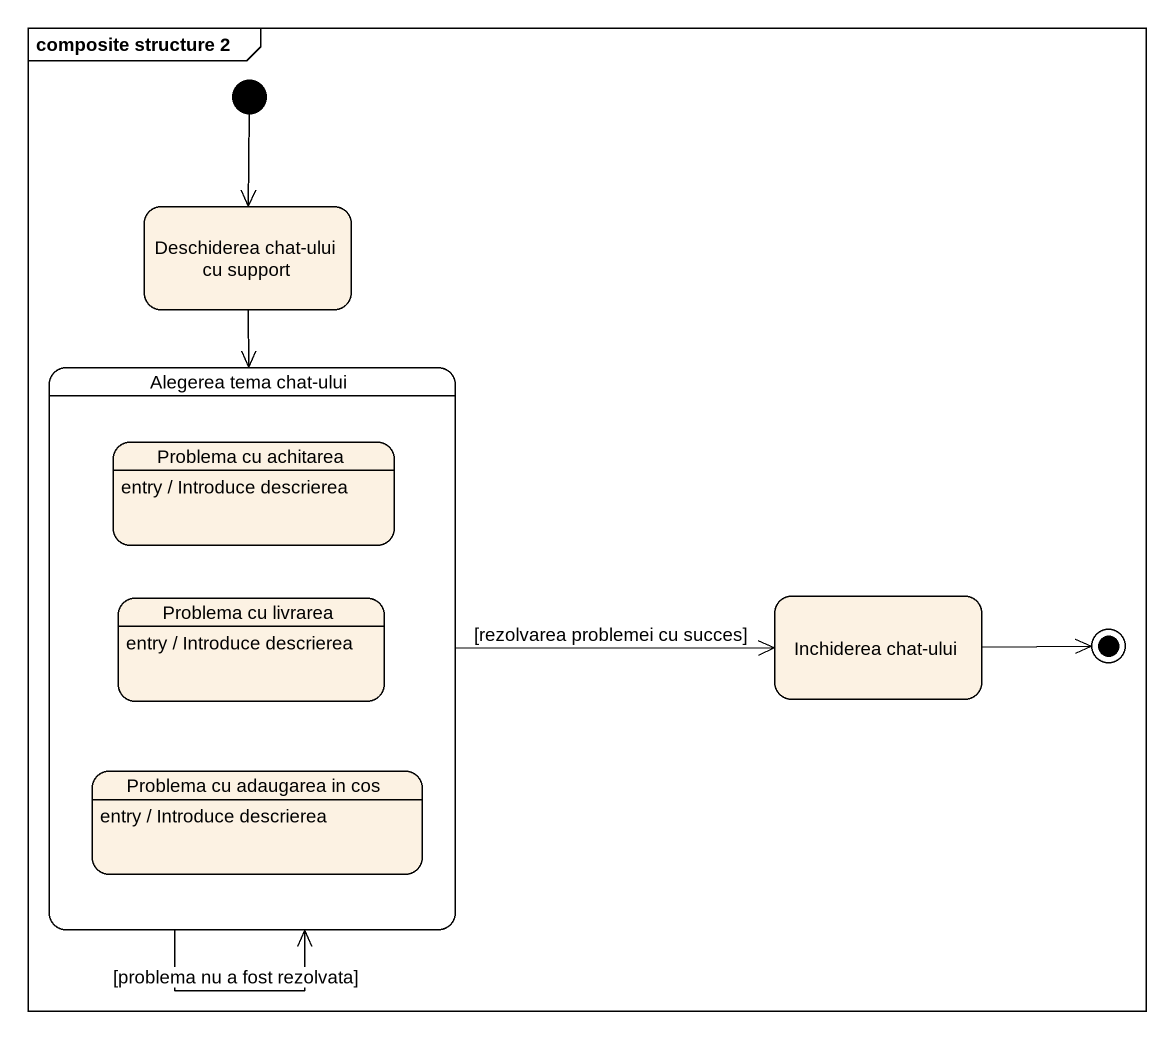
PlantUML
@startuml
mainframe composite structure 2
hide empty description
state "Deschiderea chat-ului cu support" as Deschiderea_chat_ului_cu
state "Alegerea tema chat-ului" as Alegerea_tema_chat_ului {
  state "Problema cu achitarea" as Problema_cu_achitarea
  Problema_cu_achitarea : entry / Introduce descrierea
  state "Problema cu livrarea" as Problema_cu_livrarea
  Problema_cu_livrarea : entry / Introduce descrierea
  state "Problema cu adaugarea in cos" as Problema_cu_adaugarea_in_cos
  Problema_cu_adaugarea_in_cos : entry / Introduce descrierea
}
state "Inchiderea chat-ului" as Inchiderea_chat_ului
[*] --> Deschiderea_chat_ului_cu
Deschiderea_chat_ului_cu --> Alegerea_tema_chat_ului
Alegerea_tema_chat_ului --> Alegerea_tema_chat_ului : [problema nu a fost rezolvata]
Alegerea_tema_chat_ului -right-> Inchiderea_chat_ului : [rezolvarea problemei cu succes]
Inchiderea_chat_ului -right-> [*]
@enduml
